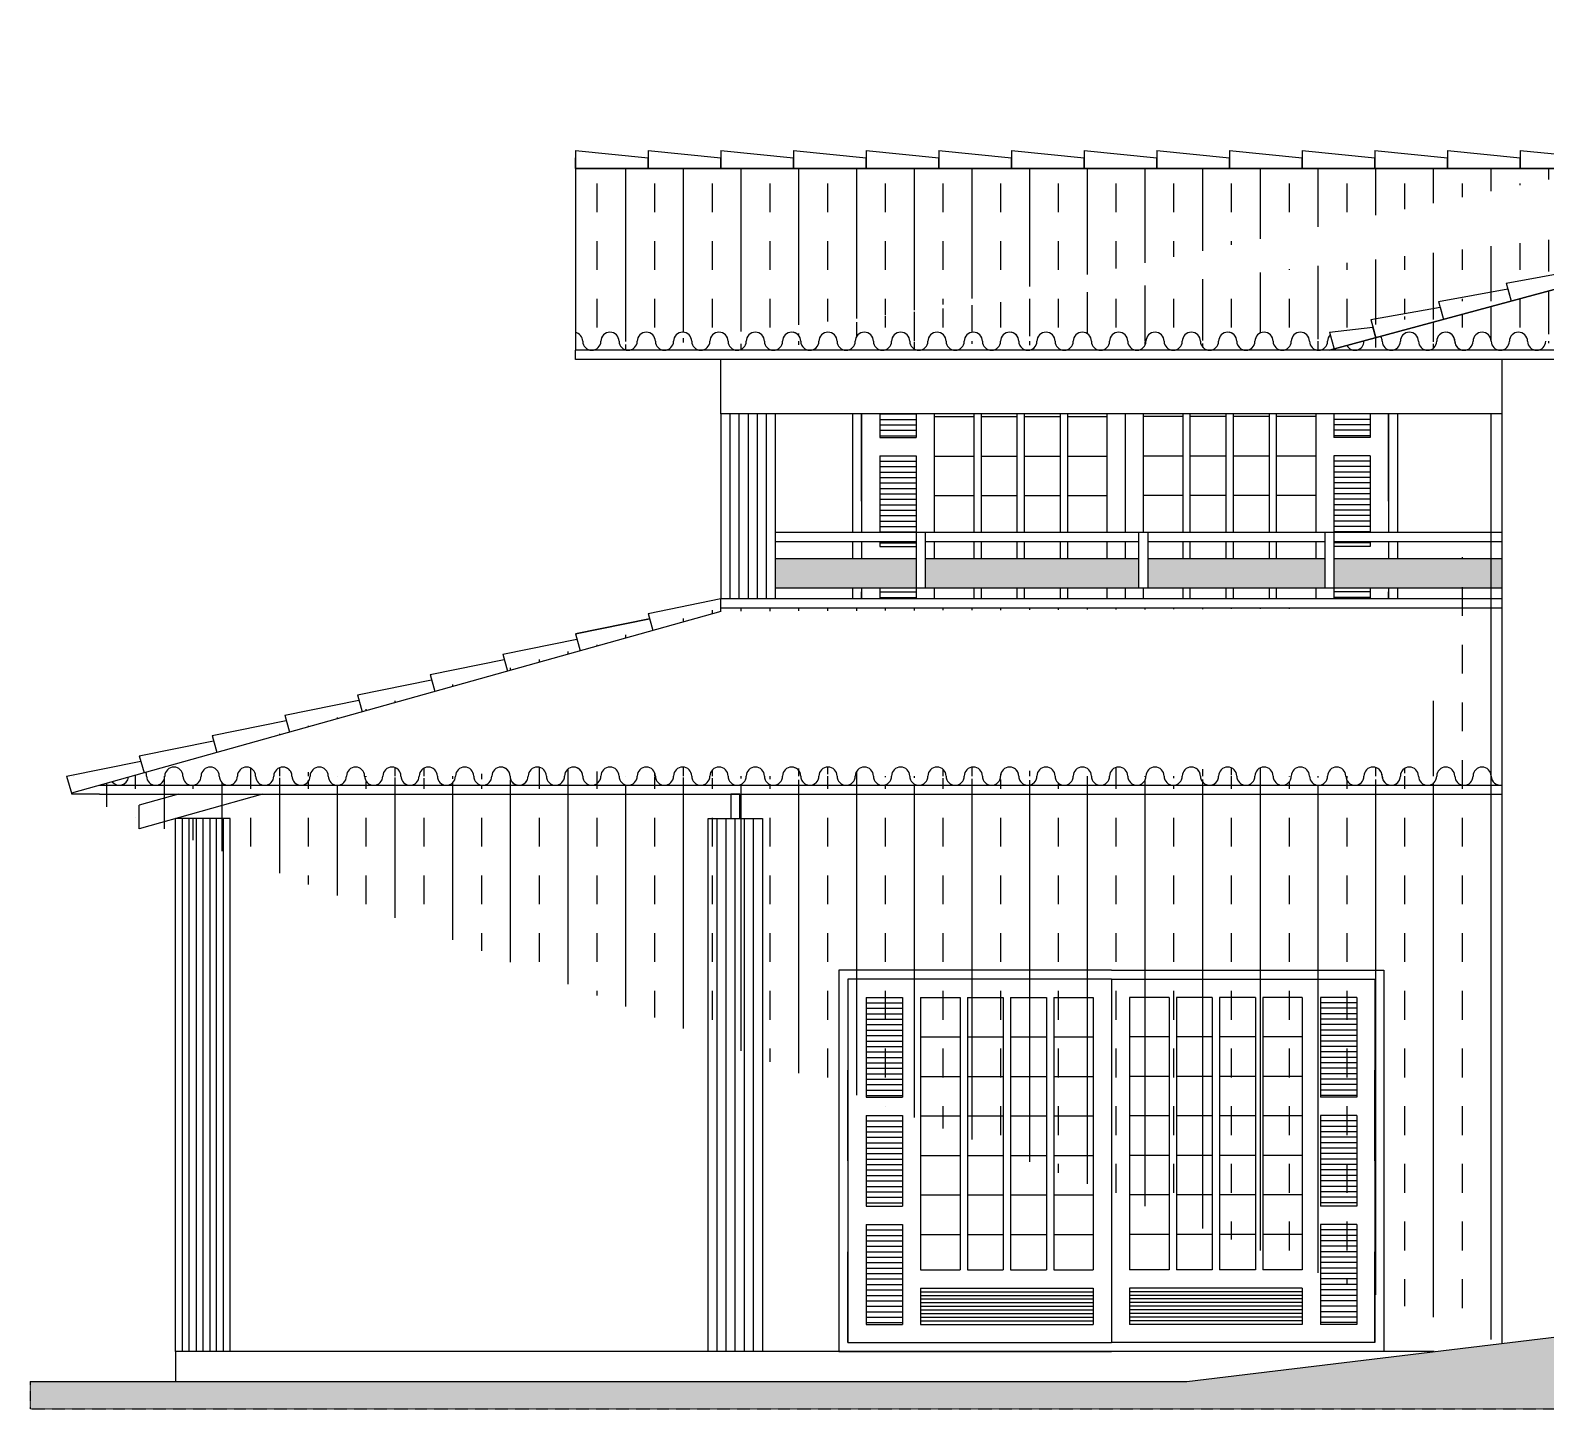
# Model space of a CAD drawing. Header units: millimetres. Extents: x -30673 to 129244, y -37020 to 10380.
# Drawn here: x 108137 to 116477, y -25077 to -17490 of the extents above; entities that cross this region are included whole.
import ezdxf

# ---------------------------------------------------------------- set-up
doc = ezdxf.new("R2010")
doc.units = ezdxf.units.MM
doc.header["$LTSCALE"] = 0.1
doc.linetypes.add('ACAD_ISO02W100', pattern=[15, 12, -3])
for name, color, linetype in [('elementos cortados', 6, 'Continuous'), ('elementos vistos', 231, 'Continuous'), ('grade', 8, 'Continuous'), ('pilar', 5, 'Continuous'), ('porta e janela vista', 3, 'Continuous'), ('projeção', 7, 'ACAD_ISO02W100'), ('telhado visto', 11, 'Continuous')]:
    doc.layers.add(name, color=color, linetype=linetype)
pattern_1 = [(90, (125067.14, -956703.7), (-317.5, 2e-14), []), (90, (124908.4, -956703.7), (-317.5, 2e-14), [158.75, -158.75])]

msp = doc.modelspace()

# ---------------------------------------------------------------- hatches: boundary and pattern name
at = {"layer": 'grade', "ltscale": 0.1}
h = msp.add_hatch(dxfattribs=at)
h.set_pattern_fill('CROSS', color=256, scale=5, angle=90, style=0)
h.set_pattern_definition([(90, (125067.136, -956703.692), (-31.75, 31.75), [15.875, -47.625]), (180, (125075.074, -956695.754), (-31.75, -31.75), [15.875, -47.625])])
h.paths.add_polyline_path([(113011.776, -20398.257), (112236.776, -20398.257), (112236.776, -20558.257), (113011.776, -20558.257)])
h.paths.add_polyline_path([(114236.776, -20398.257), (113061.776, -20398.257), (113061.776, -20558.257), (114236.776, -20558.257)])
h.paths.add_polyline_path([(115261.776, -20398.257), (114286.776, -20398.257), (114286.776, -20558.257), (115261.776, -20558.257)])
h.paths.add_polyline_path([(116236.776, -20398.257), (115311.776, -20398.257), (115311.776, -20558.257), (116236.776, -20558.257)])
at = {"layer": 'projeção', "ltscale": 0.1}
h = msp.add_hatch(dxfattribs=at)
h.set_pattern_fill('EARTH', color=256, scale=50, angle=45, style=0)
h.set_pattern_definition([(45, (125067.14, -956703.7), (3e-14, 449.01281), [317.5, -317.5]), (45, (124982.95, -956619.5), (3e-14, 449.01281), [317.5, -317.5]), (45, (124898.76, -956535.3), (3e-14, 449.01281), [317.5, -317.5]), (135, (124898.76, -956479.2), (-449.01281, 3e-14), [317.5, -317.5]), (135, (124982.95, -956395), (-449.01281, 3e-14), [317.5, -317.5]), (135, (125067.14, -956310.8), (-449.01281, 3e-14), [317.5, -317.5])])
h.paths.add_polyline_path([(125686.776, -24429.41), (118636.776, -24429.41), (114501.922, -24927.41), (108936.776, -24927.41), (108136.776, -24927.41), (108136.776, -25077.41), (129244.176, -25077.41), (129244.176, -24429.41)])
at = {"layer": 'telhado visto', "ltscale": 0.1}
h = msp.add_hatch(dxfattribs=at)
h.set_pattern_fill('TRANS', color=256, scale=50, angle=90, style=0)
h.set_pattern_definition(pattern_1)
edge = h.paths.add_edge_path()
edge.add_line((116780.476, -18251.41), (111136.776, -18251.41))
edge.add_line((111136.776, -18251.41), (111136.776, -19251.41))
edge.add_line((116780.476, -18610.426), (116780.476, -17489.826))
edge.add_line((116780.476, -18610.426), (116780.476, -18708.813))
edge.add_arc((116793.076, -18660.426), 50, 255.4041065, 360)
edge.add_arc((116993.076, -18660.426), 50, 180, 293.1249489)
edge.add_arc((116893.076, -18660.426), 50, 360, 540)
edge.add_line((116632.708, -18780.403), (117013.997, -18711.16))
edge.add_line((116641.218, -18811.895), (116659.73, -18880.403))
edge.add_line((116632.708, -18780.403), (116659.73, -18880.403))
edge.add_line((116259.929, -18881.138), (116641.218, -18811.895))
edge.add_line((116259.929, -18881.138), (116286.951, -18981.138))
edge.add_line((115887.15, -18981.872), (116268.439, -18912.629))
edge.add_line((115887.15, -18981.872), (115914.172, -19081.872))
edge.add_line((115514.371, -19082.606), (115895.66, -19013.363))
edge.add_line((115522.88, -19114.097), (115541.393, -19182.606))
edge.add_line((115286.776, -19151.41), (115525.741, -19124.684))
edge.add_arc((115226.906, -19201.41), 50, 180, 360)
edge.add_arc((115126.906, -19201.41), 50, 0, 180)
edge.add_arc((115026.906, -19201.41), 50, 180, 360)
edge.add_arc((114926.906, -19201.41), 50, 360, 540)
edge.add_arc((114826.906, -19201.41), 50, 180, 360)
edge.add_arc((114726.906, -19201.41), 50, 0, 78.6154032)
edge.add_arc((114626.906, -19201.41), 50, 180, 360)
edge.add_arc((114726.906, -19201.41), 50, 0, 180)
edge.add_arc((114826.906, -19201.41), 50, 180, 333.3237527)
edge.add_arc((114126.906, -19201.41), 50, 360, 540)
edge.add_arc((114226.906, -19201.41), 50, 180, 360)
edge.add_arc((114326.906, -19201.41), 50, 0, 180)
edge.add_arc((114426.906, -19201.41), 50, 180, 360)
edge.add_arc((114526.906, -19201.41), 50, 360, 540)
edge.add_arc((113726.906, -19201.41), 50, 360, 540)
edge.add_arc((113626.906, -19201.41), 50, 180, 360)
edge.add_arc((113526.906, -19201.41), 50, 0, 78.6154032)
edge.add_arc((113826.906, -19201.41), 50, 180, 360)
edge.add_arc((113926.906, -19201.41), 50, 0, 180)
edge.add_arc((114026.906, -19201.41), 50, 180, 360)
edge.add_arc((113426.906, -19201.41), 50, 180, 360)
edge.add_arc((113526.906, -19201.41), 50, 0, 180)
edge.add_arc((113626.906, -19201.41), 50, 180, 333.3237527)
edge.add_arc((112726.906, -19201.41), 50, 0, 180)
edge.add_arc((112826.906, -19201.41), 50, 180, 360)
edge.add_arc((112926.906, -19201.41), 50, 360, 540)
edge.add_arc((113026.906, -19201.41), 50, 180, 360)
edge.add_arc((113126.906, -19201.41), 50, 0, 180)
edge.add_arc((113226.906, -19201.41), 50, 180, 360)
edge.add_arc((113326.906, -19201.41), 50, 360, 540)
edge.add_arc((112526.906, -19201.41), 50, 360, 540)
edge.add_arc((112426.906, -19201.41), 50, 180, 360)
edge.add_arc((112326.906, -19201.41), 50, 0, 78.6154032)
edge.add_arc((112626.906, -19201.41), 50, 180, 360)
edge.add_arc((112226.906, -19201.41), 50, 180, 360)
edge.add_arc((112326.906, -19201.41), 50, 0, 180)
edge.add_arc((112426.906, -19201.41), 50, 180, 333.3237527)
edge.add_arc((111326.906, -19201.41), 50, 360, 540)
edge.add_arc((111226.906, -19201.41), 50, 180, 360)
edge.add_arc((111126.906, -19201.41), 50, 0, 78.6154032)
edge.add_arc((111426.906, -19201.41), 50, 180, 360)
edge.add_arc((111526.906, -19201.41), 50, 0, 180)
edge.add_arc((111626.906, -19201.41), 50, 180, 360)
edge.add_arc((111726.906, -19201.41), 50, 360, 540)
edge.add_arc((111826.906, -19201.41), 50, 180, 360)
edge.add_arc((111926.906, -19201.41), 50, 0, 180)
edge.add_arc((112026.906, -19201.41), 50, 180, 360)
edge.add_arc((112126.906, -19201.41), 50, 360, 540)
h = msp.add_hatch(dxfattribs=at)
h.set_pattern_fill('TRANS', color=256, scale=50, angle=90, style=0)
h.set_pattern_definition(pattern_1)
edge = h.paths.add_edge_path()
edge.add_line((117436.776, -18670.426), (115286.776, -19251.41))
edge.add_line((117436.776, -18670.426), (119586.776, -19251.41))
edge.add_arc((115626.906, -19201.41), 50, 180, 360)
edge.add_arc((115826.906, -19201.41), 50, 180, 360)
edge.add_arc((115926.906, -19201.41), 50, 0, 78.6154032)
edge.add_arc((116126.906, -19201.41), 50, 360, 540)
edge.add_arc((118526.906, -19201.41), 50, 360, 540)
edge.add_arc((118326.906, -19201.41), 50, 0, 78.6154032)
edge.add_arc((118726.906, -19201.41), 50, 0, 180)
edge.add_arc((118926.906, -19201.41), 50, 360, 540)
edge.add_arc((118326.906, -19201.41), 50, 0, 180)
edge.add_arc((117326.906, -19201.41), 50, 360, 540)
edge.add_arc((117126.906, -19201.41), 50, 0, 78.6154032)
edge.add_arc((117526.906, -19201.41), 50, 0, 180)
edge.add_arc((117726.906, -19201.41), 50, 360, 540)
edge.add_arc((117926.906, -19201.41), 50, 0, 180)
edge.add_arc((118126.906, -19201.41), 50, 360, 540)
edge.add_arc((117126.906, -19201.41), 50, 0, 180)
edge.add_arc((116326.906, -19201.41), 50, 0, 180)
edge.add_arc((116526.906, -19201.41), 50, 360, 540)
edge.add_arc((116726.906, -19201.41), 50, 0, 180)
edge.add_arc((116926.906, -19201.41), 50, 360, 540)
edge.add_arc((119026.906, -19201.41), 50, 180, 360)
edge.add_arc((119126.906, -19201.41), 50, 0, 180)
edge.add_arc((119226.906, -19201.41), 50, 180, 360)
edge.add_arc((118426.906, -19201.41), 50, 180, 360)
edge.add_arc((118026.906, -19201.41), 50, 180, 360)
edge.add_arc((118226.906, -19201.41), 50, 180, 360)
edge.add_arc((117826.906, -19201.41), 50, 180, 360)
edge.add_arc((117626.906, -19201.41), 50, 180, 360)
edge.add_arc((117426.906, -19201.41), 50, 180, 360)
edge.add_arc((117226.906, -19201.41), 50, 180, 360)
edge.add_arc((117026.906, -19201.41), 50, 180, 360)
edge.add_arc((116826.906, -19201.41), 50, 180, 360)
edge.add_arc((116426.906, -19201.41), 50, 180, 360)
edge.add_arc((116226.906, -19201.41), 50, 180, 360)
edge.add_arc((116026.906, -19201.41), 50, 180, 360)
h = msp.add_hatch(dxfattribs=at)
h.set_pattern_fill('TRANS', color=256, scale=50, angle=90, style=0)
h.set_pattern_definition(pattern_1)
edge = h.paths.add_edge_path(flags=17)
edge.add_arc((111226.906, -21595.41), 50, 180, 360)
edge.add_arc((111226.906, -21595.41), 50, -180, 0, ccw=False)
edge = h.paths.add_edge_path(flags=17)
edge.add_arc((113926.906, -21595.41), 50, 360, 540)
edge.add_arc((113926.906, -21595.41), 50, 0, 180, ccw=False)
edge = h.paths.add_edge_path(flags=17)
edge.add_arc((114026.906, -21595.41), 50, 180, 360)
edge.add_arc((114026.906, -21595.41), 50, 180, 360)
edge = h.paths.add_edge_path(flags=17)
edge.add_arc((115026.906, -21595.41), 50, 180, 360)
edge.add_arc((115026.906, -21595.41), 50, 180, 360)
edge = h.paths.add_edge_path(flags=16)
edge.add_arc((115926.906, -21595.41), 50, 360, 540)
edge.add_arc((115926.906, -21595.41), 50, 0, 180, ccw=False)
edge = h.paths.add_edge_path(flags=16)
edge.add_arc((116026.906, -21595.41), 50, 180, 360)
edge.add_arc((116026.906, -21595.41), 50, 180, 360)
edge = h.paths.add_edge_path()
edge.add_line((111936.776, -20668.257), (116236.776, -20668.257))
edge.add_line((111936.776, -20688.257), (108362.74, -21688.986))
edge.add_line((116236.776, -24718.465), (116236.776, -19301.41))
edge.add_arc((115726.906, -21595.41), 50, 360, 540)
edge.add_arc((115626.906, -21595.41), 50, 180, 360)
edge.add_arc((115526.906, -21595.41), 50, 0, 78.6154032)
edge.add_arc((115826.906, -21595.41), 50, 180, 360)
edge.add_arc((115426.906, -21595.41), 50, 180, 360)
edge.add_arc((115526.906, -21595.41), 50, 0, 180)
edge.add_arc((115626.906, -21595.41), 50, 180, 333.3237527)
edge.add_arc((115026.906, -21595.41), 50, 180, 360)
edge.add_arc((115126.906, -21595.41), 50, 0, 180)
edge.add_arc((115226.906, -21595.41), 50, 180, 360)
edge.add_arc((115326.906, -21595.41), 50, 360, 540)
edge.add_arc((114726.906, -21595.41), 50, 360, 540)
edge.add_arc((114626.906, -21595.41), 50, 180, 360)
edge.add_arc((114526.906, -21595.41), 50, 0, 78.6154032)
edge.add_arc((114826.906, -21595.41), 50, 180, 360)
edge.add_arc((114926.906, -21595.41), 50, 0, 180)
edge.add_arc((114426.906, -21595.41), 50, 180, 360)
edge.add_arc((114526.906, -21595.41), 50, 0, 180)
edge.add_arc((114626.906, -21595.41), 50, 180, 333.3237527)
edge.add_arc((114126.906, -21595.41), 50, 0, 180)
edge.add_arc((114226.906, -21595.41), 50, 180, 360)
edge.add_arc((114326.906, -21595.41), 50, 360, 540)
edge.add_arc((110926.906, -21595.41), 50, 360, 540)
edge.add_arc((110826.906, -21595.41), 50, 180, 360)
edge.add_arc((111026.906, -21595.41), 50, 180, 360)
edge.add_arc((111126.906, -21595.41), 50, 0, 180)
edge.add_arc((113726.906, -21595.41), 50, 360, 540)
edge.add_arc((113626.906, -21595.41), 50, 180, 360)
edge.add_arc((113526.906, -21595.41), 50, 0, 78.6154032)
edge.add_arc((113826.906, -21595.41), 50, 180, 360)
edge.add_arc((113426.906, -21595.41), 50, 180, 360)
edge.add_arc((113526.906, -21595.41), 50, 0, 180)
edge.add_arc((113626.906, -21595.41), 50, 180, 333.3237527)
edge.add_arc((112526.906, -21595.41), 50, 360, 540)
edge.add_arc((112426.906, -21595.41), 50, 180, 360)
edge.add_arc((112326.906, -21595.41), 50, 0, 78.6154032)
edge.add_arc((112626.906, -21595.41), 50, 180, 360)
edge.add_arc((112726.906, -21595.41), 50, 0, 180)
edge.add_arc((112826.906, -21595.41), 50, 180, 360)
edge.add_arc((112926.906, -21595.41), 50, 360, 540)
edge.add_arc((113026.906, -21595.41), 50, 180, 360)
edge.add_arc((113126.906, -21595.41), 50, 0, 180)
edge.add_arc((113226.906, -21595.41), 50, 180, 360)
edge.add_arc((113326.906, -21595.41), 50, 360, 540)
edge.add_arc((112226.906, -21595.41), 50, 180, 360)
edge.add_arc((112326.906, -21595.41), 50, 0, 180)
edge.add_arc((112426.906, -21595.41), 50, 180, 333.3237527)
edge.add_arc((111326.906, -21595.41), 50, 360, 540)
edge.add_arc((111126.906, -21595.41), 50, 0, 78.6154032)
edge.add_arc((111426.906, -21595.41), 50, 180, 360)
edge.add_arc((111526.906, -21595.41), 50, 0, 180)
edge.add_arc((111626.906, -21595.41), 50, 180, 360)
edge.add_arc((111726.906, -21595.41), 50, 360, 540)
edge.add_arc((111826.906, -21595.41), 50, 180, 360)
edge.add_arc((111926.906, -21595.41), 50, 0, 180)
edge.add_arc((112026.906, -21595.41), 50, 180, 360)
edge.add_arc((112126.906, -21595.41), 50, 360, 540)
edge.add_arc((116126.906, -21595.41), 50, 0, 180)
edge.add_arc((110726.906, -21595.41), 50, 0, 78.6154032)
edge.add_arc((110626.906, -21595.41), 50, 180, 360)
edge.add_arc((110726.906, -21595.41), 50, 0, 180)
edge.add_arc((110826.906, -21595.41), 50, 180, 333.3237527)
edge.add_arc((109726.906, -21595.41), 50, 360, 540)
edge.add_arc((109626.906, -21595.41), 50, 180, 360)
edge.add_arc((109526.906, -21595.41), 50, 0, 78.6154032)
edge.add_arc((109826.906, -21595.41), 50, 180, 360)
edge.add_arc((109926.906, -21595.41), 50, 0, 180)
edge.add_arc((110026.906, -21595.41), 50, 180, 360)
edge.add_arc((110126.906, -21595.41), 50, 360, 540)
edge.add_arc((110226.906, -21595.41), 50, 180, 360)
edge.add_arc((110326.906, -21595.41), 50, 0, 180)
edge.add_arc((110426.906, -21595.41), 50, 180, 360)
edge.add_arc((110526.906, -21595.41), 50, 360, 540)
edge.add_arc((109526.906, -21595.41), 50, 0, 180)
edge.add_arc((109626.906, -21595.41), 50, 180, 333.3237527)
edge.add_arc((109426.906, -21595.41), 50, 180, 360)
edge.add_arc((109326.906, -21595.41), 50, 360, 540)
edge.add_arc((109226.906, -21595.41), 50, 180, 360)
edge.add_arc((109126.906, -21595.41), 50, 0, 180)
edge.add_arc((109026.906, -21595.41), 50, 180, 360)
edge.add_arc((108926.906, -21595.41), 50, 360, 540)
edge.add_arc((108726.906, -21595.41), 50, 0, 24.9411775)

# ---------------------------------------------------------------- linework, layer by layer
at = {"layer": 'elementos cortados', "ltscale": 0.1}
for p, q in [((114501.922, -24927.41), (118636.776, -24429.41)), ((115863.601, -24763.41), (108936.776, -24763.41)), ((108936.776, -24763.41), (108936.776, -24927.41)), ((108136.776, -24927.41), (108936.776, -24927.41)), ((108936.776, -24927.41), (114501.922, -24927.41))]:
    msp.add_line(p, q, dxfattribs=at)
at = {"layer": 'elementos vistos', "ltscale": 0.1}
for p, q in [((111936.776, -19601.41), (111936.776, -19301.41)), ((116236.776, -24718.465), (116236.776, -19301.41)), ((116236.776, -19601.41), (111936.776, -19601.41))]:
    msp.add_line(p, q, dxfattribs=at)
at = {"layer": 'grade', "ltscale": 0.1}
for p, q in [((112236.776, -20253.257), (116236.776, -20253.257)), ((113011.776, -20253.257), (113011.776, -20558.257)), ((113061.776, -20253.257), (113061.776, -20558.257)), ((114236.776, -20253.257), (114236.776, -20558.257)), ((114286.776, -20253.257), (114286.776, -20558.257)), ((115261.776, -20253.257), (115261.776, -20558.257)), ((115311.776, -20253.257), (115311.776, -20558.257)), ((112236.776, -20303.257), (113011.776, -20303.257)), ((113061.776, -20303.257), (114236.776, -20303.257)), ((114286.776, -20303.257), (115261.776, -20303.257)), ((115311.776, -20303.257), (116236.776, -20303.257)), ((112236.776, -20398.257), (113011.776, -20398.257)), ((113061.776, -20398.257), (114236.776, -20398.257)), ((114286.776, -20398.257), (115261.776, -20398.257)), ((115311.776, -20398.257), (116236.776, -20398.257)), ((112236.776, -20558.257), (116236.776, -20558.257))]:
    msp.add_line(p, q, dxfattribs=at)
at = {"layer": 'pilar', "ltscale": 0.1}
for p, q in [((111936.776, -19601.41), (111936.776, -20618.257)), ((111986.776, -19601.41), (111986.776, -20618.257)), ((112036.776, -19601.41), (112036.776, -20618.257)), ((112086.776, -19601.41), (112086.776, -20618.257)), ((112136.776, -19601.41), (112136.776, -20618.257)), ((112186.776, -19601.41), (112186.776, -20618.257)), ((112236.776, -19601.41), (112236.776, -20618.257)), ((112236.776, -19601.41), (112236.776, -20618.257)), ((112236.776, -19601.41), (112236.776, -20618.257)), ((108936.776, -24763.41), (108936.776, -21829.41)), ((109236.776, -21829.41), (108936.776, -21829.41)), ((108974.276, -24763.41), (108974.276, -21829.41)), ((109011.776, -24763.41), (109011.776, -21829.41)), ((109049.276, -21829.41), (109049.276, -24763.41)), ((109086.776, -21829.41), (109086.776, -24763.41)), ((109124.276, -21829.41), (109124.276, -24763.41)), ((109161.776, -24763.41), (109161.776, -21829.41)), ((109199.276, -24763.41), (109199.276, -21829.41)), ((109236.776, -24763.41), (109236.776, -21829.41)), ((111866.776, -24763.41), (111866.776, -21829.41)), ((111866.776, -21829.41), (112166.776, -21829.41)), ((111916.776, -24763.41), (111916.776, -21829.41)), ((111966.776, -24763.41), (111966.776, -21829.41)), ((112016.776, -24763.41), (112016.776, -21829.41)), ((112066.776, -24763.41), (112066.776, -21829.41)), ((112116.776, -24763.41), (112116.776, -21829.41)), ((112166.776, -21829.41), (112166.776, -24763.41))]:
    msp.add_line(p, q, dxfattribs=at)
at = {"layer": 'porta e janela vista', "ltscale": 0.1}
for p, q in [((112661.776, -19601.41), (112661.776, -20253.257)), ((112711.776, -19601.41), (112711.776, -20253.257)), ((112711.776, -19601.41), (112711.776, -20081.41)), ((112711.776, -20081.41), (112711.776, -19601.41)), ((112811.776, -19601.41), (112811.776, -19731.41)), ((112811.776, -19601.41), (113011.776, -19601.41)), ((112811.776, -19631.41), (113011.776, -19631.41)), ((112811.776, -19661.41), (113011.776, -19661.41)), ((113011.776, -19601.41), (113011.776, -19731.41)), ((113111.776, -19601.41), (113111.776, -20253.257)), ((113111.776, -19616.41), (113329.276, -19616.41)), ((113329.276, -19601.41), (113329.276, -20253.257)), ((113369.276, -19601.41), (113369.276, -20253.257)), ((113369.276, -19616.41), (113566.776, -19616.41)), ((113566.776, -19601.41), (113566.776, -20253.257)), ((113606.776, -19601.41), (113606.776, -20253.257)), ((113606.776, -19616.41), (113804.276, -19616.41)), ((113804.276, -19601.41), (113804.276, -20253.257)), ((113844.276, -19601.41), (113844.276, -20253.257)), ((113844.276, -19616.41), (114061.776, -19616.41)), ((114061.776, -19601.41), (114061.776, -20253.257)), ((114161.776, -19601.41), (114161.776, -20253.257)), ((114161.776, -19601.41), (114161.776, -20253.257)), ((114261.776, -19601.41), (114261.776, -20253.257)), ((114479.276, -19616.41), (114261.776, -19616.41)), ((114479.276, -19601.41), (114479.276, -20253.257)), ((114519.276, -19601.41), (114519.276, -20253.257)), ((114716.776, -19616.41), (114519.276, -19616.41)), ((114716.776, -19601.41), (114716.776, -20253.257)), ((114756.776, -19601.41), (114756.776, -20253.257)), ((114954.276, -19616.41), (114756.776, -19616.41)), ((114954.276, -19601.41), (114954.276, -20253.257)), ((114994.276, -19601.41), (114994.276, -20253.257)), ((115211.776, -19616.41), (114994.276, -19616.41)), ((115211.776, -19601.41), (115211.776, -20253.257)), ((115311.776, -19601.41), (115311.776, -19731.41)), ((115511.776, -19601.41), (115311.776, -19601.41)), ((115511.776, -19631.41), (115311.776, -19631.41)), ((115511.776, -19661.41), (115311.776, -19661.41)), ((115511.776, -19601.41), (115511.776, -19731.41)), ((115611.776, -20081.41), (115611.776, -19601.41)), ((115611.776, -19601.41), (115611.776, -20081.41)), ((115611.776, -19601.41), (115611.776, -20253.257)), ((115661.776, -19601.41), (115661.776, -20253.257)), ((112811.776, -19691.41), (113011.776, -19691.41)), ((112811.776, -19721.41), (113011.776, -19721.41)), ((112811.776, -19731.41), (113011.776, -19731.41)), ((115511.776, -19691.41), (115311.776, -19691.41)), ((115511.776, -19721.41), (115311.776, -19721.41)), ((115511.776, -19731.41), (115311.776, -19731.41)), ((112711.776, -20081.41), (112711.776, -19831.41)), ((112811.776, -19831.41), (112811.776, -20253.257)), ((112811.776, -19831.41), (113011.776, -19831.41)), ((113011.776, -19831.41), (113011.776, -20251.41)), ((113111.776, -19833.91), (113329.276, -19833.91)), ((113369.276, -19833.91), (113566.776, -19833.91)), ((113606.776, -19833.91), (113804.276, -19833.91)), ((113844.276, -19833.91), (114061.776, -19833.91)), ((114479.276, -19833.91), (114261.776, -19833.91)), ((114716.776, -19833.91), (114519.276, -19833.91)), ((114954.276, -19833.91), (114756.776, -19833.91)), ((115211.776, -19833.91), (114994.276, -19833.91)), ((115511.776, -19831.41), (115311.776, -19831.41)), ((115311.776, -19831.41), (115311.776, -20253.257)), ((115511.776, -19831.41), (115511.776, -20253.257)), ((115611.776, -20081.41), (115611.776, -19831.41)), ((112811.776, -19861.41), (113011.776, -19861.41)), ((112811.776, -19891.41), (113011.776, -19891.41)), ((112811.776, -19921.41), (113011.776, -19921.41)), ((115511.776, -19861.41), (115311.776, -19861.41)), ((115511.776, -19891.41), (115311.776, -19891.41)), ((115511.776, -19921.41), (115311.776, -19921.41)), ((112811.776, -19951.41), (113011.776, -19951.41)), ((112811.776, -19981.41), (113011.776, -19981.41)), ((112811.776, -20011.41), (113011.776, -20011.41)), ((115511.776, -19951.41), (115311.776, -19951.41)), ((115511.776, -19981.41), (115311.776, -19981.41)), ((115511.776, -20011.41), (115311.776, -20011.41)), ((112711.776, -20081.41), (112711.776, -20253.257)), ((112811.776, -20041.41), (113011.776, -20041.41)), ((112811.776, -20071.41), (113011.776, -20071.41)), ((113111.776, -20051.41), (113329.276, -20051.41)), ((113369.276, -20051.41), (113566.776, -20051.41)), ((113606.776, -20051.41), (113804.276, -20051.41)), ((113844.276, -20051.41), (114061.776, -20051.41)), ((114479.276, -20051.41), (114261.776, -20051.41)), ((114716.776, -20051.41), (114519.276, -20051.41)), ((114954.276, -20051.41), (114756.776, -20051.41)), ((115211.776, -20051.41), (114994.276, -20051.41)), ((115511.776, -20041.41), (115311.776, -20041.41)), ((115511.776, -20071.41), (115311.776, -20071.41)), ((115611.776, -20081.41), (115611.776, -20253.257)), ((112811.776, -20101.41), (113011.776, -20101.41)), ((112811.776, -20131.41), (113011.776, -20131.41)), ((112811.776, -20161.41), (113011.776, -20161.41)), ((115511.776, -20101.41), (115311.776, -20101.41)), ((115511.776, -20131.41), (115311.776, -20131.41)), ((115511.776, -20161.41), (115311.776, -20161.41)), ((112811.776, -20191.41), (113011.776, -20191.41)), ((112811.776, -20191.41), (113011.776, -20191.41)), ((112811.776, -20221.41), (113011.776, -20221.41)), ((112811.776, -20251.41), (113011.776, -20251.41)), ((113011.776, -20251.41), (113011.776, -20253.257)), ((115511.776, -20191.41), (115311.776, -20191.41)), ((115511.776, -20191.41), (115311.776, -20191.41)), ((115511.776, -20221.41), (115311.776, -20221.41)), ((115511.776, -20251.41), (115311.776, -20251.41)), ((112661.776, -20303.257), (112661.776, -20398.257)), ((112711.776, -20303.257), (112711.776, -20398.257)), ((112711.776, -20303.257), (112711.776, -20398.257)), ((112811.776, -20303.257), (112811.776, -20331.41)), ((112811.776, -20311.41), (113011.776, -20311.41)), ((112811.776, -20331.41), (113011.776, -20331.41)), ((113011.776, -20303.257), (113011.776, -20331.41)), ((113111.776, -20303.257), (113111.776, -20398.257)), ((113329.276, -20303.257), (113329.276, -20398.257)), ((113369.276, -20303.257), (113369.276, -20398.257)), ((113566.776, -20303.257), (113566.776, -20398.257)), ((113606.776, -20303.257), (113606.776, -20398.257)), ((113804.276, -20303.257), (113804.276, -20398.257)), ((113844.276, -20303.257), (113844.276, -20398.257)), ((114061.776, -20303.257), (114061.776, -20398.257)), ((114161.776, -20303.257), (114161.776, -20398.257)), ((114161.776, -20303.257), (114161.776, -20398.257)), ((114479.276, -20303.257), (114479.276, -20398.257)), ((114519.276, -20303.257), (114519.276, -20398.257)), ((114716.776, -20303.257), (114716.776, -20398.257)), ((114756.776, -20303.257), (114756.776, -20398.257)), ((114954.276, -20303.257), (114954.276, -20398.257)), ((114994.276, -20303.257), (114994.276, -20398.257)), ((115211.776, -20303.257), (115211.776, -20398.257)), ((115311.776, -20303.257), (115311.776, -20331.41)), ((115511.776, -20311.41), (115311.776, -20311.41)), ((115511.776, -20331.41), (115311.776, -20331.41)), ((115511.776, -20303.257), (115511.776, -20331.41)), ((115611.776, -20303.257), (115611.776, -20398.257)), ((115611.776, -20303.257), (115611.776, -20398.257)), ((115661.776, -20303.257), (115661.776, -20398.257)), ((112661.776, -20558.257), (112661.776, -20618.257)), ((112711.776, -20558.257), (112711.776, -20618.257)), ((112711.776, -20558.257), (112711.776, -20618.257)), ((112711.776, -20618.257), (112711.776, -20581.41)), ((112811.776, -20558.257), (112811.776, -20618.257)), ((112811.776, -20581.41), (113011.776, -20581.41)), ((113011.776, -20558.257), (113011.776, -20618.257)), ((113111.776, -20558.257), (113111.776, -20618.257)), ((113329.276, -20558.257), (113329.276, -20618.257)), ((113369.276, -20558.257), (113369.276, -20618.257)), ((113566.776, -20558.257), (113566.776, -20618.257)), ((113606.776, -20558.257), (113606.776, -20618.257)), ((113804.276, -20558.257), (113804.276, -20618.257)), ((113844.276, -20558.257), (113844.276, -20618.257)), ((114061.776, -20558.257), (114061.776, -20618.257)), ((114161.776, -20558.257), (114161.776, -20618.257)), ((114161.776, -20558.257), (114161.776, -20618.257)), ((114261.776, -20558.257), (114261.776, -20618.257)), ((114479.276, -20558.257), (114479.276, -20618.257)), ((114519.276, -20558.257), (114519.276, -20618.257)), ((114716.776, -20558.257), (114716.776, -20618.257)), ((114756.776, -20558.257), (114756.776, -20618.257)), ((114954.276, -20558.257), (114954.276, -20618.257)), ((114994.276, -20558.257), (114994.276, -20618.257)), ((115211.776, -20558.257), (115211.776, -20618.257)), ((115311.776, -20558.257), (115311.776, -20618.257)), ((115511.776, -20581.41), (115311.776, -20581.41)), ((115511.776, -20558.257), (115511.776, -20618.257)), ((115611.776, -20558.257), (115611.776, -20618.257)), ((115611.776, -20558.257), (115611.776, -20618.257)), ((115611.776, -20618.257), (115611.776, -20581.41)), ((115661.776, -20558.257), (115661.776, -20618.257)), ((112811.776, -20611.41), (113011.776, -20611.41)), ((115511.776, -20611.41), (115311.776, -20611.41)), ((114086.776, -22663.41), (112586.776, -22663.41)), ((112586.776, -22663.41), (112586.776, -24763.41)), ((114086.776, -22663.41), (115586.776, -22663.41)), ((115586.776, -22663.41), (115586.776, -24763.41)), ((114086.776, -22713.41), (112636.776, -22713.41)), ((112636.776, -22713.41), (112636.776, -24713.41)), ((112636.776, -22713.41), (112636.776, -23713.41)), ((114086.776, -22713.41), (114086.776, -24713.41)), ((114086.776, -22713.41), (115536.776, -22713.41)), ((114086.776, -22713.41), (114086.776, -24713.41)), ((115536.776, -22713.41), (115536.776, -23713.41)), ((115536.776, -22713.41), (115536.776, -24713.41)), ((112736.776, -22813.41), (112736.776, -23363.41)), ((112736.776, -22813.41), (112936.776, -22813.41)), ((112736.776, -22843.41), (112936.776, -22843.41)), ((112936.776, -22813.41), (112936.776, -23363.41)), ((113036.776, -22813.41), (113036.776, -24313.41)), ((113036.776, -22813.41), (113254.276, -22813.41)), ((113254.276, -22813.41), (113254.276, -24313.41)), ((113294.276, -22813.41), (113294.276, -24313.41)), ((113294.276, -22813.41), (113491.776, -22813.41)), ((113491.776, -22813.41), (113491.776, -24313.41)), ((113531.776, -22813.41), (113531.776, -24313.41)), ((113531.776, -22813.41), (113729.276, -22813.41)), ((113729.276, -22813.41), (113729.276, -24313.41)), ((113769.276, -22813.41), (113769.276, -24313.41)), ((113769.276, -22813.41), (113986.776, -22813.41)), ((113986.776, -22813.41), (113986.776, -24313.41)), ((114404.276, -22813.41), (114186.776, -22813.41)), ((114186.776, -22813.41), (114186.776, -24313.41)), ((114404.276, -22813.41), (114404.276, -24313.41)), ((114641.776, -22813.41), (114444.276, -22813.41)), ((114444.276, -22813.41), (114444.276, -24313.41)), ((114641.776, -22813.41), (114641.776, -24313.41)), ((114879.276, -22813.41), (114681.776, -22813.41)), ((114681.776, -22813.41), (114681.776, -24313.41)), ((114879.276, -22813.41), (114879.276, -24313.41)), ((115136.776, -22813.41), (114919.276, -22813.41)), ((114919.276, -22813.41), (114919.276, -24313.41)), ((115136.776, -22813.41), (115136.776, -24313.41)), ((115236.776, -22813.41), (115236.776, -23363.41)), ((115436.776, -22813.41), (115236.776, -22813.41)), ((115436.776, -22843.41), (115236.776, -22843.41)), ((115436.776, -22813.41), (115436.776, -23363.41)), ((112736.776, -22873.41), (112936.776, -22873.41)), ((112736.776, -22903.41), (112936.776, -22903.41)), ((112736.776, -22933.41), (112936.776, -22933.41)), ((115436.776, -22873.41), (115236.776, -22873.41)), ((115436.776, -22903.41), (115236.776, -22903.41)), ((115436.776, -22933.41), (115236.776, -22933.41)), ((112736.776, -22963.41), (112936.776, -22963.41)), ((112736.776, -22993.41), (112936.776, -22993.41)), ((115436.776, -22963.41), (115236.776, -22963.41)), ((115436.776, -22993.41), (115236.776, -22993.41)), ((112736.776, -23023.41), (112936.776, -23023.41)), ((112736.776, -23053.41), (112936.776, -23053.41)), ((112736.776, -23083.41), (112936.776, -23083.41)), ((113036.776, -23030.91), (113254.276, -23030.91)), ((113294.276, -23030.91), (113491.776, -23030.91)), ((113531.776, -23030.91), (113729.276, -23030.91)), ((113769.276, -23030.91), (113986.776, -23030.91)), ((114404.276, -23030.91), (114186.776, -23030.91)), ((114641.776, -23030.91), (114444.276, -23030.91)), ((114879.276, -23030.91), (114681.776, -23030.91)), ((115136.776, -23030.91), (114919.276, -23030.91)), ((115436.776, -23023.41), (115236.776, -23023.41)), ((115436.776, -23053.41), (115236.776, -23053.41)), ((115436.776, -23083.41), (115236.776, -23083.41)), ((112736.776, -23113.41), (112936.776, -23113.41)), ((112736.776, -23143.41), (112936.776, -23143.41)), ((112736.776, -23173.41), (112936.776, -23173.41)), ((115436.776, -23113.41), (115236.776, -23113.41)), ((115436.776, -23143.41), (115236.776, -23143.41)), ((115436.776, -23173.41), (115236.776, -23173.41)), ((112636.776, -23713.41), (112636.776, -23213.41)), ((112736.776, -23203.41), (112936.776, -23203.41)), ((112736.776, -23233.41), (112936.776, -23233.41)), ((112736.776, -23263.41), (112936.776, -23263.41)), ((113036.776, -23248.41), (113254.276, -23248.41)), ((113294.276, -23248.41), (113491.776, -23248.41)), ((113531.776, -23248.41), (113729.276, -23248.41)), ((113769.276, -23248.41), (113986.776, -23248.41)), ((114404.276, -23248.41), (114186.776, -23248.41)), ((114641.776, -23248.41), (114444.276, -23248.41)), ((114879.276, -23248.41), (114681.776, -23248.41)), ((115136.776, -23248.41), (114919.276, -23248.41)), ((115436.776, -23203.41), (115236.776, -23203.41)), ((115436.776, -23233.41), (115236.776, -23233.41)), ((115436.776, -23263.41), (115236.776, -23263.41)), ((115536.776, -23713.41), (115536.776, -23213.41)), ((112736.776, -23293.41), (112936.776, -23293.41)), ((112736.776, -23323.41), (112936.776, -23323.41)), ((115436.776, -23293.41), (115236.776, -23293.41)), ((115436.776, -23323.41), (115236.776, -23323.41)), ((112736.776, -23353.41), (112936.776, -23353.41)), ((112736.776, -23363.41), (112936.776, -23363.41)), ((115436.776, -23353.41), (115236.776, -23353.41)), ((115436.776, -23363.41), (115236.776, -23363.41)), ((112636.776, -23713.41), (112636.776, -23463.41)), ((112736.776, -23463.41), (112736.776, -23963.41)), ((112736.776, -23463.41), (112936.776, -23463.41)), ((112736.776, -23493.41), (112936.776, -23493.41)), ((112936.776, -23463.41), (112936.776, -23963.41)), ((113036.776, -23465.91), (113254.276, -23465.91)), ((113294.276, -23465.91), (113491.776, -23465.91)), ((113531.776, -23465.91), (113729.276, -23465.91)), ((113769.276, -23465.91), (113986.776, -23465.91)), ((114404.276, -23465.91), (114186.776, -23465.91)), ((114641.776, -23465.91), (114444.276, -23465.91)), ((114879.276, -23465.91), (114681.776, -23465.91)), ((115136.776, -23465.91), (114919.276, -23465.91)), ((115436.776, -23463.41), (115236.776, -23463.41)), ((115236.776, -23463.41), (115236.776, -23963.41)), ((115436.776, -23493.41), (115236.776, -23493.41)), ((115436.776, -23463.41), (115436.776, -23963.41)), ((115536.776, -23713.41), (115536.776, -23463.41)), ((112736.776, -23523.41), (112936.776, -23523.41)), ((112736.776, -23553.41), (112936.776, -23553.41)), ((112736.776, -23583.41), (112936.776, -23583.41)), ((115436.776, -23523.41), (115236.776, -23523.41)), ((115436.776, -23553.41), (115236.776, -23553.41)), ((115436.776, -23583.41), (115236.776, -23583.41)), ((112736.776, -23613.41), (112936.776, -23613.41)), ((112736.776, -23643.41), (112936.776, -23643.41)), ((112736.776, -23673.41), (112936.776, -23673.41)), ((113036.776, -23683.41), (113254.276, -23683.41)), ((113294.276, -23683.41), (113491.776, -23683.41)), ((113531.776, -23683.41), (113729.276, -23683.41)), ((113769.276, -23683.41), (113986.776, -23683.41)), ((114404.276, -23683.41), (114186.776, -23683.41)), ((114641.776, -23683.41), (114444.276, -23683.41)), ((114879.276, -23683.41), (114681.776, -23683.41)), ((115136.776, -23683.41), (114919.276, -23683.41)), ((115436.776, -23613.41), (115236.776, -23613.41)), ((115436.776, -23643.41), (115236.776, -23643.41)), ((115436.776, -23673.41), (115236.776, -23673.41)), ((112636.776, -23713.41), (112636.776, -24713.41)), ((112736.776, -23703.41), (112936.776, -23703.41)), ((112736.776, -23733.41), (112936.776, -23733.41)), ((112736.776, -23763.41), (112936.776, -23763.41)), ((115436.776, -23703.41), (115236.776, -23703.41)), ((115436.776, -23733.41), (115236.776, -23733.41)), ((115436.776, -23763.41), (115236.776, -23763.41)), ((115536.776, -23713.41), (115536.776, -24713.41)), ((112736.776, -23793.41), (112936.776, -23793.41)), ((112736.776, -23823.41), (112936.776, -23823.41)), ((112736.776, -23823.41), (112936.776, -23823.41)), ((115436.776, -23793.41), (115236.776, -23793.41)), ((115436.776, -23823.41), (115236.776, -23823.41)), ((115436.776, -23823.41), (115236.776, -23823.41)), ((112736.776, -23853.41), (112936.776, -23853.41)), ((112736.776, -23883.41), (112936.776, -23883.41)), ((112736.776, -23913.41), (112936.776, -23913.41)), ((113036.776, -23900.91), (113254.276, -23900.91)), ((113294.276, -23900.91), (113491.776, -23900.91)), ((113531.776, -23900.91), (113729.276, -23900.91)), ((113769.276, -23900.91), (113986.776, -23900.91)), ((114404.276, -23900.91), (114186.776, -23900.91)), ((114641.776, -23900.91), (114444.276, -23900.91)), ((114879.276, -23900.91), (114681.776, -23900.91)), ((115136.776, -23900.91), (114919.276, -23900.91)), ((115436.776, -23853.41), (115236.776, -23853.41)), ((115436.776, -23883.41), (115236.776, -23883.41)), ((115436.776, -23913.41), (115236.776, -23913.41)), ((112736.776, -23943.41), (112936.776, -23943.41)), ((112736.776, -23963.41), (112936.776, -23963.41)), ((115436.776, -23943.41), (115236.776, -23943.41)), ((115436.776, -23963.41), (115236.776, -23963.41)), ((112736.776, -24063.41), (112736.776, -24613.41)), ((112736.776, -24063.41), (112936.776, -24063.41)), ((112736.776, -24093.41), (112936.776, -24093.41)), ((112936.776, -24063.41), (112936.776, -24613.41)), ((115436.776, -24063.41), (115236.776, -24063.41)), ((115236.776, -24063.41), (115236.776, -24613.41)), ((115436.776, -24093.41), (115236.776, -24093.41)), ((115436.776, -24063.41), (115436.776, -24613.41)), ((112736.776, -24123.41), (112936.776, -24123.41)), ((112736.776, -24153.41), (112936.776, -24153.41)), ((112736.776, -24183.41), (112936.776, -24183.41)), ((113036.776, -24118.41), (113254.276, -24118.41)), ((113294.276, -24118.41), (113491.776, -24118.41)), ((113531.776, -24118.41), (113729.276, -24118.41)), ((113769.276, -24118.41), (113986.776, -24118.41)), ((114404.276, -24118.41), (114186.776, -24118.41)), ((114641.776, -24118.41), (114444.276, -24118.41)), ((114879.276, -24118.41), (114681.776, -24118.41)), ((115136.776, -24118.41), (114919.276, -24118.41)), ((115436.776, -24123.41), (115236.776, -24123.41)), ((115436.776, -24153.41), (115236.776, -24153.41)), ((115436.776, -24183.41), (115236.776, -24183.41)), ((112636.776, -24713.41), (112636.776, -24213.41)), ((112736.776, -24213.41), (112936.776, -24213.41)), ((112736.776, -24243.41), (112936.776, -24243.41)), ((115436.776, -24213.41), (115236.776, -24213.41)), ((115436.776, -24243.41), (115236.776, -24243.41)), ((115536.776, -24713.41), (115536.776, -24213.41)), ((112736.776, -24273.41), (112936.776, -24273.41)), ((112736.776, -24303.41), (112936.776, -24303.41)), ((112736.776, -24333.41), (112936.776, -24333.41)), ((113036.776, -24313.41), (113254.276, -24313.41)), ((113294.276, -24313.41), (113491.776, -24313.41)), ((113531.776, -24313.41), (113729.276, -24313.41)), ((113769.276, -24313.41), (113986.776, -24313.41)), ((114404.276, -24313.41), (114186.776, -24313.41)), ((114641.776, -24313.41), (114444.276, -24313.41)), ((114879.276, -24313.41), (114681.776, -24313.41)), ((115136.776, -24313.41), (114919.276, -24313.41)), ((115436.776, -24273.41), (115236.776, -24273.41)), ((115436.776, -24303.41), (115236.776, -24303.41)), ((115436.776, -24333.41), (115236.776, -24333.41)), ((112736.776, -24363.41), (112936.776, -24363.41)), ((112736.776, -24393.41), (112936.776, -24393.41)), ((112736.776, -24423.41), (112936.776, -24423.41)), ((113036.776, -24413.41), (113036.776, -24613.41)), ((113036.776, -24413.41), (113986.776, -24413.41)), ((113036.776, -24433.41), (113986.776, -24433.41)), ((113986.776, -24413.41), (113986.776, -24613.41)), ((113986.776, -24413.41), (113986.776, -24613.41)), ((115136.776, -24413.41), (114186.776, -24413.41)), ((114186.776, -24413.41), (114186.776, -24613.41)), ((114186.776, -24413.41), (114186.776, -24613.41)), ((115136.776, -24433.41), (114186.776, -24433.41)), ((115136.776, -24413.41), (115136.776, -24613.41)), ((115436.776, -24363.41), (115236.776, -24363.41)), ((115436.776, -24393.41), (115236.776, -24393.41)), ((115436.776, -24423.41), (115236.776, -24423.41)), ((112636.776, -24713.41), (112636.776, -24463.41)), ((112736.776, -24453.41), (112936.776, -24453.41)), ((112736.776, -24483.41), (112936.776, -24483.41)), ((112736.776, -24513.41), (112936.776, -24513.41)), ((113036.776, -24453.41), (113986.776, -24453.41)), ((113036.776, -24473.41), (113986.776, -24473.41)), ((113036.776, -24493.41), (113986.776, -24493.41)), ((113036.776, -24513.41), (113986.776, -24513.41)), ((115136.776, -24453.41), (114186.776, -24453.41)), ((115136.776, -24473.41), (114186.776, -24473.41)), ((115136.776, -24493.41), (114186.776, -24493.41)), ((115136.776, -24513.41), (114186.776, -24513.41)), ((115436.776, -24453.41), (115236.776, -24453.41)), ((115436.776, -24483.41), (115236.776, -24483.41)), ((115436.776, -24513.41), (115236.776, -24513.41)), ((115536.776, -24713.41), (115536.776, -24463.41)), ((112736.776, -24543.41), (112936.776, -24543.41)), ((112736.776, -24543.41), (112936.776, -24543.41)), ((112736.776, -24573.41), (112936.776, -24573.41)), ((113036.776, -24533.41), (113986.776, -24533.41)), ((113036.776, -24553.41), (113986.776, -24553.41)), ((113036.776, -24573.41), (113986.776, -24573.41)), ((113036.776, -24593.41), (113986.776, -24593.41)), ((115136.776, -24533.41), (114186.776, -24533.41)), ((115136.776, -24553.41), (114186.776, -24553.41)), ((115136.776, -24573.41), (114186.776, -24573.41)), ((115136.776, -24593.41), (114186.776, -24593.41)), ((115436.776, -24543.41), (115236.776, -24543.41)), ((115436.776, -24543.41), (115236.776, -24543.41)), ((115436.776, -24573.41), (115236.776, -24573.41)), ((112736.776, -24603.41), (112936.776, -24603.41)), ((112736.776, -24613.41), (112936.776, -24613.41)), ((113036.776, -24613.41), (113986.776, -24613.41)), ((115136.776, -24613.41), (114186.776, -24613.41)), ((115436.776, -24603.41), (115236.776, -24603.41)), ((115436.776, -24613.41), (115236.776, -24613.41)), ((112586.776, -24763.41), (114086.776, -24763.41)), ((112636.776, -24713.41), (114086.776, -24713.41)), ((115536.776, -24713.41), (114086.776, -24713.41)), ((115586.776, -24763.41), (114086.776, -24763.41))]:
    msp.add_line(p, q, dxfattribs=at)
at = {"layer": 'projeção', "ltscale": 0.1}
for p, q in [((108136.776, -24927.41), (108136.776, -24927.41)), ((108136.776, -24927.41), (108136.776, -25077.41)), ((108136.776, -25077.41), (129244.176, -25077.41))]:
    msp.add_line(p, q, dxfattribs=at)
at = {"layer": 'telhado visto', "ltscale": 0.1}
for p, q in [((111136.776, -18151.41), (111136.776, -18251.41)), ((111136.776, -18151.41), (111536.776, -18191.41)), ((111136.776, -18151.41), (111136.776, -18251.41)), ((111136.776, -18151.41), (111136.776, -18251.41)), ((111536.776, -18151.41), (111936.776, -18191.41)), ((111536.776, -18151.41), (111536.776, -18251.41)), ((111536.776, -18151.41), (111536.776, -18251.41)), ((111936.776, -18151.41), (112336.776, -18191.41)), ((111936.776, -18151.41), (111936.776, -18251.41)), ((111936.776, -18151.41), (111936.776, -18251.41)), ((111936.776, -18151.41), (111936.776, -18251.41)), ((112336.776, -18151.41), (112336.776, -18251.41)), ((112336.776, -18151.41), (112336.776, -18251.41)), ((112336.776, -18151.41), (112736.776, -18191.41)), ((112736.776, -18151.41), (112736.776, -18251.41)), ((112736.776, -18151.41), (112736.776, -18251.41)), ((112736.776, -18151.41), (112736.776, -18251.41)), ((112736.776, -18151.41), (113136.776, -18191.41)), ((112736.776, -18151.41), (112736.776, -18251.41)), ((112736.776, -18151.41), (112736.776, -18251.41)), ((113136.776, -18151.41), (113536.776, -18191.41)), ((113136.776, -18151.41), (113136.776, -18251.41)), ((113136.776, -18151.41), (113136.776, -18251.41)), ((113536.776, -18151.41), (113936.776, -18191.41)), ((113536.776, -18151.41), (113536.776, -18251.41)), ((113536.776, -18151.41), (113536.776, -18251.41)), ((113536.776, -18151.41), (113536.776, -18251.41)), ((113936.776, -18151.41), (113936.776, -18251.41)), ((113936.776, -18151.41), (113936.776, -18251.41)), ((113936.776, -18151.41), (114336.776, -18191.41)), ((114336.776, -18151.41), (114336.776, -18251.41)), ((114336.776, -18151.41), (114336.776, -18251.41)), ((114336.776, -18151.41), (114336.776, -18251.41)), ((114336.776, -18151.41), (114736.776, -18191.41)), ((114336.776, -18151.41), (114336.776, -18251.41)), ((114336.776, -18151.41), (114336.776, -18251.41)), ((114736.776, -18151.41), (115136.776, -18191.41)), ((114736.776, -18151.41), (114736.776, -18251.41)), ((114736.776, -18151.41), (114736.776, -18251.41)), ((115136.776, -18151.41), (115536.776, -18191.41)), ((115136.776, -18151.41), (115136.776, -18251.41)), ((115136.776, -18151.41), (115136.776, -18251.41)), ((115136.776, -18151.41), (115136.776, -18251.41)), ((115536.776, -18151.41), (115536.776, -18251.41)), ((115536.776, -18151.41), (115536.776, -18251.41)), ((115536.776, -18151.41), (115936.776, -18191.41)), ((115936.776, -18151.41), (115936.776, -18251.41)), ((115936.776, -18151.41), (115936.776, -18251.41)), ((115936.776, -18151.41), (115936.776, -18251.41)), ((115936.776, -18151.41), (116336.776, -18191.41)), ((115936.776, -18151.41), (115936.776, -18251.41)), ((115936.776, -18151.41), (115936.776, -18251.41)), ((116336.776, -18151.41), (116736.776, -18191.41)), ((116336.776, -18151.41), (116336.776, -18251.41)), ((116336.776, -18151.41), (116336.776, -18251.41)), ((111136.776, -18251.41), (111136.776, -18191.41)), ((111136.776, -18251.41), (116780.476, -18251.41)), ((111136.776, -18251.41), (111136.776, -19251.41)), ((116780.476, -18251.41), (111136.776, -18251.41)), ((111536.776, -18251.41), (111536.776, -18191.41)), ((111936.776, -18251.41), (111936.776, -18191.41)), ((112336.776, -18251.41), (112336.776, -18191.41)), ((112736.776, -18251.41), (112736.776, -18191.41)), ((112736.776, -18251.41), (112736.776, -18191.41)), ((113136.776, -18251.41), (113136.776, -18191.41)), ((113536.776, -18251.41), (113536.776, -18191.41)), ((113936.776, -18251.41), (113936.776, -18191.41)), ((114336.776, -18251.41), (114336.776, -18191.41)), ((114336.776, -18251.41), (114336.776, -18191.41)), ((114736.776, -18251.41), (114736.776, -18191.41)), ((115136.776, -18251.41), (115136.776, -18191.41)), ((115536.776, -18251.41), (115536.776, -18191.41)), ((115936.776, -18251.41), (115936.776, -18191.41)), ((115936.776, -18251.41), (115936.776, -18191.41)), ((116336.776, -18251.41), (116336.776, -18191.41)), ((115286.776, -19251.41), (117436.776, -18670.426)), ((117436.776, -18670.426), (115286.776, -19251.41)), ((116259.929, -18881.138), (116641.218, -18811.895)), ((115887.15, -18981.872), (116268.439, -18912.629)), ((116259.929, -18881.138), (116286.951, -18981.138)), ((116268.439, -18912.629), (116286.951, -18981.138)), ((115514.371, -19082.606), (115895.66, -19013.363)), ((115887.15, -18981.872), (115914.172, -19081.872)), ((115895.66, -19013.363), (115914.172, -19081.872)), ((116286.951, -18981.138), (116286.951, -18981.138)), ((116328.889, -18969.805), (116328.889, -18969.805)), ((115514.371, -19082.606), (115541.393, -19182.606)), ((115286.776, -19151.41), (115525.741, -19124.684)), ((115286.776, -19151.41), (115311.959, -19244.605)), ((115522.88, -19114.097), (115541.393, -19182.606)), ((115541.393, -19182.606), (115525.741, -19124.684)), ((115583.331, -19171.273), (115583.331, -19171.273)), ((120186.776, -19251.41), (111136.776, -19251.41)), ((111136.776, -19301.41), (111136.776, -19251.41)), ((111176.906, -19201.41), (111176.906, -19201.41)), ((111976.906, -19201.41), (111976.906, -19201.41)), ((112376.906, -19201.41), (112376.906, -19201.41)), ((112376.906, -19201.41), (112376.906, -19201.41)), ((113176.906, -19201.41), (113176.906, -19201.41)), ((113576.906, -19201.41), (113576.906, -19201.41)), ((113576.906, -19201.41), (113576.906, -19201.41)), ((114376.906, -19201.41), (114376.906, -19201.41)), ((114776.906, -19201.41), (114776.906, -19201.41)), ((114776.906, -19201.41), (114776.906, -19201.41)), ((115541.393, -19182.606), (115541.393, -19182.606)), ((115576.906, -19201.41), (115576.906, -19201.41)), ((115976.906, -19201.41), (115976.906, -19201.41)), ((115976.906, -19201.41), (115976.906, -19201.41)), ((120186.776, -19301.41), (111136.776, -19301.41)), ((111536.776, -20700.257), (111936.776, -20618.257)), ((111936.776, -20688.257), (111936.776, -20618.257)), ((111936.776, -20618.257), (116236.776, -20618.257)), ((111936.776, -20668.257), (116236.776, -20668.257)), ((111936.776, -20688.257), (108362.74, -21688.986)), ((111136.776, -20812.257), (111544.72, -20728.628)), ((111544.72, -20728.628), (111136.776, -20812.257)), ((111536.776, -20700.257), (111562.74, -20792.986)), ((110736.776, -20924.257), (111144.72, -20840.628)), ((111136.776, -20812.257), (111162.74, -20904.986)), ((111136.776, -20812.257), (111136.776, -20812.257)), ((110736.776, -20924.257), (110762.74, -21016.986)), ((110336.776, -21036.257), (110744.72, -20952.628)), ((109936.776, -21148.257), (110344.72, -21064.628)), ((110336.776, -21036.257), (110362.74, -21128.986)), ((109536.776, -21260.257), (109944.72, -21176.628)), ((109936.776, -21148.257), (109962.74, -21240.986)), ((109536.776, -21260.257), (109562.74, -21352.986)), ((109136.776, -21372.257), (109544.72, -21288.628)), ((108736.776, -21484.257), (109144.72, -21400.628)), ((109136.776, -21372.257), (109162.74, -21464.986)), ((108336.776, -21596.257), (108744.72, -21512.628)), ((108736.776, -21484.257), (108762.74, -21576.986)), ((108336.776, -21596.257), (108364.539, -21695.41)), ((108376.906, -21595.41), (108376.906, -21595.41)), ((109176.906, -21595.41), (109176.906, -21595.41)), ((109576.906, -21595.41), (109576.906, -21595.41)), ((109576.906, -21595.41), (109576.906, -21595.41)), ((110376.906, -21595.41), (110376.906, -21595.41)), ((110776.906, -21595.41), (110776.906, -21595.41)), ((110776.906, -21595.41), (110776.906, -21595.41)), ((111176.906, -21595.41), (111176.906, -21595.41)), ((111976.906, -21595.41), (111976.906, -21595.41)), ((112376.906, -21595.41), (112376.906, -21595.41)), ((112376.906, -21595.41), (112376.906, -21595.41)), ((113176.906, -21595.41), (113176.906, -21595.41)), ((113576.906, -21595.41), (113576.906, -21595.41)), ((113576.906, -21595.41), (113576.906, -21595.41)), ((114176.906, -21595.41), (114176.906, -21595.41)), ((114576.906, -21595.41), (114576.906, -21595.41)), ((114576.906, -21595.41), (114576.906, -21595.41)), ((115176.906, -21595.41), (115176.906, -21595.41)), ((115576.906, -21595.41), (115576.906, -21595.41)), ((115576.906, -21595.41), (115576.906, -21595.41)), ((108518.37, -21645.41), (116236.776, -21645.41)), ((108518.37, -21695.41), (108364.539, -21695.41)), ((108518.37, -21695.41), (116236.776, -21695.41)), ((109415.347, -21695.41), (108736.776, -21885.41)), ((108953.232, -21695.41), (108736.776, -21756.018)), ((108736.776, -21885.41), (108736.776, -21756.018)), ((112041.776, -21695.41), (111991.776, -21695.41)), ((111991.776, -21695.41), (111991.776, -21695.41)), ((111991.776, -21695.41), (111991.776, -21829.41)), ((112041.776, -21829.41), (112041.776, -21695.41))]:
    msp.add_line(p, q, dxfattribs=at)
for centre, start, end in [((111126.906, -19201.41), 0, 78.6154032), ((111326.906, -19201.41), 360, 180), ((111526.906, -19201.41), 0, 180), ((111726.906, -19201.41), 360, 180), ((111926.906, -19201.41), 0, 180), ((112126.906, -19201.41), 360, 180), ((112326.906, -19201.41), 0, 180), ((112326.906, -19201.41), 0, 78.6154032), ((112526.906, -19201.41), 360, 180), ((112726.906, -19201.41), 0, 180), ((112926.906, -19201.41), 360, 180), ((113126.906, -19201.41), 0, 180), ((113326.906, -19201.41), 360, 180), ((113526.906, -19201.41), 0, 180), ((113526.906, -19201.41), 0, 78.6154032), ((113726.906, -19201.41), 360, 180), ((113926.906, -19201.41), 0, 180), ((114126.906, -19201.41), 360, 180), ((114326.906, -19201.41), 0, 180), ((114526.906, -19201.41), 360, 180), ((114726.906, -19201.41), 0, 180), ((114726.906, -19201.41), 0, 78.6154032), ((114926.906, -19201.41), 360, 180), ((115126.906, -19201.41), 0, 180), ((115326.906, -19201.41), 136.0486991, 180), ((115526.906, -19201.41), 0, 31.8283421), ((115726.906, -19201.41), 360, 180), ((115926.906, -19201.41), 0, 180), ((115926.906, -19201.41), 0, 78.6154032), ((116126.906, -19201.41), 360, 180), ((116326.906, -19201.41), 0, 180), ((111226.906, -19201.41), 180, 0), ((111426.906, -19201.41), 180, 0), ((111626.906, -19201.41), 180, 0), ((111826.906, -19201.41), 180, 0), ((112026.906, -19201.41), 180, 0), ((112226.906, -19201.41), 180, 0), ((112426.906, -19201.41), 180, 333.3237527), ((112426.906, -19201.41), 180, 0), ((112626.906, -19201.41), 180, 0), ((112826.906, -19201.41), 180, 0), ((113026.906, -19201.41), 180, 0), ((113226.906, -19201.41), 180, 0), ((113426.906, -19201.41), 180, 0), ((113626.906, -19201.41), 180, 333.3237527), ((113626.906, -19201.41), 180, 0), ((113826.906, -19201.41), 180, 0), ((114026.906, -19201.41), 180, 0), ((114226.906, -19201.41), 180, 0), ((114426.906, -19201.41), 180, 0), ((114626.906, -19201.41), 180, 0), ((114826.906, -19201.41), 180, 333.3237527), ((114826.906, -19201.41), 180, 0), ((115026.906, -19201.41), 180, 0), ((115226.906, -19201.41), 180, 0), ((115426.906, -19201.41), 208.6697886, 0), ((115526.906, -19201.41), 178.4148398, 180), ((115626.906, -19201.41), 180, 0), ((115826.906, -19201.41), 180, 0), ((116026.906, -19201.41), 180, 333.3237527), ((116026.906, -19201.41), 180, 0), ((116226.906, -19201.41), 180, 0), ((116426.906, -19201.41), 180, 0), ((108726.906, -21595.41), 0, 24.9411775), ((108826.906, -21595.41), 180, 0), ((108926.906, -21595.41), 360, 180), ((109026.906, -21595.41), 180, 0), ((109126.906, -21595.41), 0, 180), ((109226.906, -21595.41), 180, 0), ((109326.906, -21595.41), 360, 180), ((109426.906, -21595.41), 180, 0), ((109526.906, -21595.41), 0, 180), ((109526.906, -21595.41), 0, 78.6154032), ((109626.906, -21595.41), 180, 333.3237527), ((109626.906, -21595.41), 180, 0), ((109726.906, -21595.41), 360, 180), ((109826.906, -21595.41), 180, 0), ((109926.906, -21595.41), 0, 180), ((110026.906, -21595.41), 180, 0), ((110126.906, -21595.41), 360, 180), ((110226.906, -21595.41), 180, 0), ((110326.906, -21595.41), 0, 180), ((110426.906, -21595.41), 180, 0), ((110526.906, -21595.41), 360, 180), ((110626.906, -21595.41), 180, 0), ((110726.906, -21595.41), 0, 180), ((110726.906, -21595.41), 0, 78.6154032), ((110826.906, -21595.41), 180, 333.3237527), ((110826.906, -21595.41), 180, 0), ((110926.906, -21595.41), 360, 180), ((111026.906, -21595.41), 180, 0), ((111126.906, -21595.41), 0, 180), ((111126.906, -21595.41), 0, 78.6154032), ((111226.906, -21595.41), 180, 0), ((111226.906, -21595.41), 180, 0), ((111326.906, -21595.41), 360, 180), ((111426.906, -21595.41), 180, 0), ((111526.906, -21595.41), 0, 180), ((111626.906, -21595.41), 180, 0), ((111726.906, -21595.41), 360, 180), ((111826.906, -21595.41), 180, 0), ((111926.906, -21595.41), 0, 180), ((112026.906, -21595.41), 180, 0), ((112126.906, -21595.41), 360, 180), ((112226.906, -21595.41), 180, 0), ((112326.906, -21595.41), 0, 180), ((112326.906, -21595.41), 0, 78.6154032), ((112426.906, -21595.41), 180, 333.3237527), ((112426.906, -21595.41), 180, 0), ((112526.906, -21595.41), 360, 180), ((112626.906, -21595.41), 180, 0), ((112726.906, -21595.41), 0, 180), ((112826.906, -21595.41), 180, 0), ((112926.906, -21595.41), 360, 180), ((113026.906, -21595.41), 180, 0), ((113126.906, -21595.41), 0, 180), ((113226.906, -21595.41), 180, 0), ((113326.906, -21595.41), 360, 180), ((113426.906, -21595.41), 180, 0), ((113526.906, -21595.41), 0, 180), ((113526.906, -21595.41), 0, 78.6154032), ((113626.906, -21595.41), 180, 333.3237527), ((113626.906, -21595.41), 180, 0), ((113726.906, -21595.41), 360, 180), ((113826.906, -21595.41), 180, 0), ((113926.906, -21595.41), 0, 180), ((113926.906, -21595.41), 360, 180), ((114026.906, -21595.41), 180, 0), ((114026.906, -21595.41), 180, 0), ((114126.906, -21595.41), 0, 180), ((114226.906, -21595.41), 180, 0), ((114326.906, -21595.41), 360, 180), ((114426.906, -21595.41), 180, 0), ((114526.906, -21595.41), 0, 180), ((114526.906, -21595.41), 0, 78.6154032), ((114626.906, -21595.41), 180, 333.3237527), ((114626.906, -21595.41), 180, 0), ((114726.906, -21595.41), 360, 180), ((114826.906, -21595.41), 180, 0), ((114926.906, -21595.41), 0, 180), ((115026.906, -21595.41), 180, 0), ((115026.906, -21595.41), 180, 0), ((115026.906, -21595.41), 180, 0), ((115126.906, -21595.41), 0, 180), ((115226.906, -21595.41), 180, 0), ((115326.906, -21595.41), 360, 180), ((115426.906, -21595.41), 180, 0), ((115526.906, -21595.41), 0, 180), ((115526.906, -21595.41), 0, 78.6154032), ((115626.906, -21595.41), 180, 333.3237527), ((115626.906, -21595.41), 180, 0), ((115726.906, -21595.41), 360, 180), ((115826.906, -21595.41), 180, 0), ((115926.906, -21595.41), 0, 180), ((115926.906, -21595.41), 360, 180), ((116026.906, -21595.41), 180, 0), ((116026.906, -21595.41), 180, 0), ((116126.906, -21595.41), 0, 180), ((116226.906, -21595.41), 180, 281.3845968), ((108626.906, -21595.41), 217.8319528, 353.4525401)]:
    msp.add_arc(centre, 50, start, end, dxfattribs=at)

doc.saveas('drawing.dxf')
